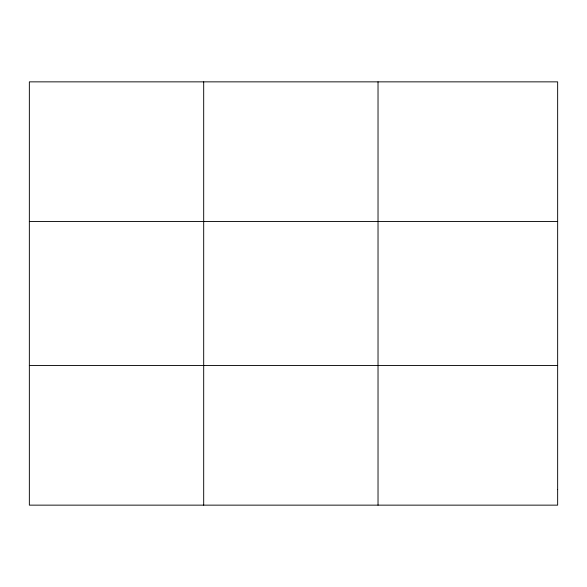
<?xml version="1.0" encoding="UTF-8"?>
<svg xmlns="http://www.w3.org/2000/svg" width="587" height="587" viewBox="0 0 587 587"><rect width="100%" height="100%" fill="white"/><g stroke="black" fill="none" stroke-linecap="round" stroke-linejoin="round"><path stroke-width="0.88" d="M203.689 81.857L203.689 505.143M378.028 81.857L378.028 505.143M29.35 221.541L557.65 221.541M29.35 365.459L557.65 365.459M557.65 489.624L557.65 505.143L29.35 505.143L29.35 81.857L557.65 81.857L557.65 489.624"/></g></svg>
